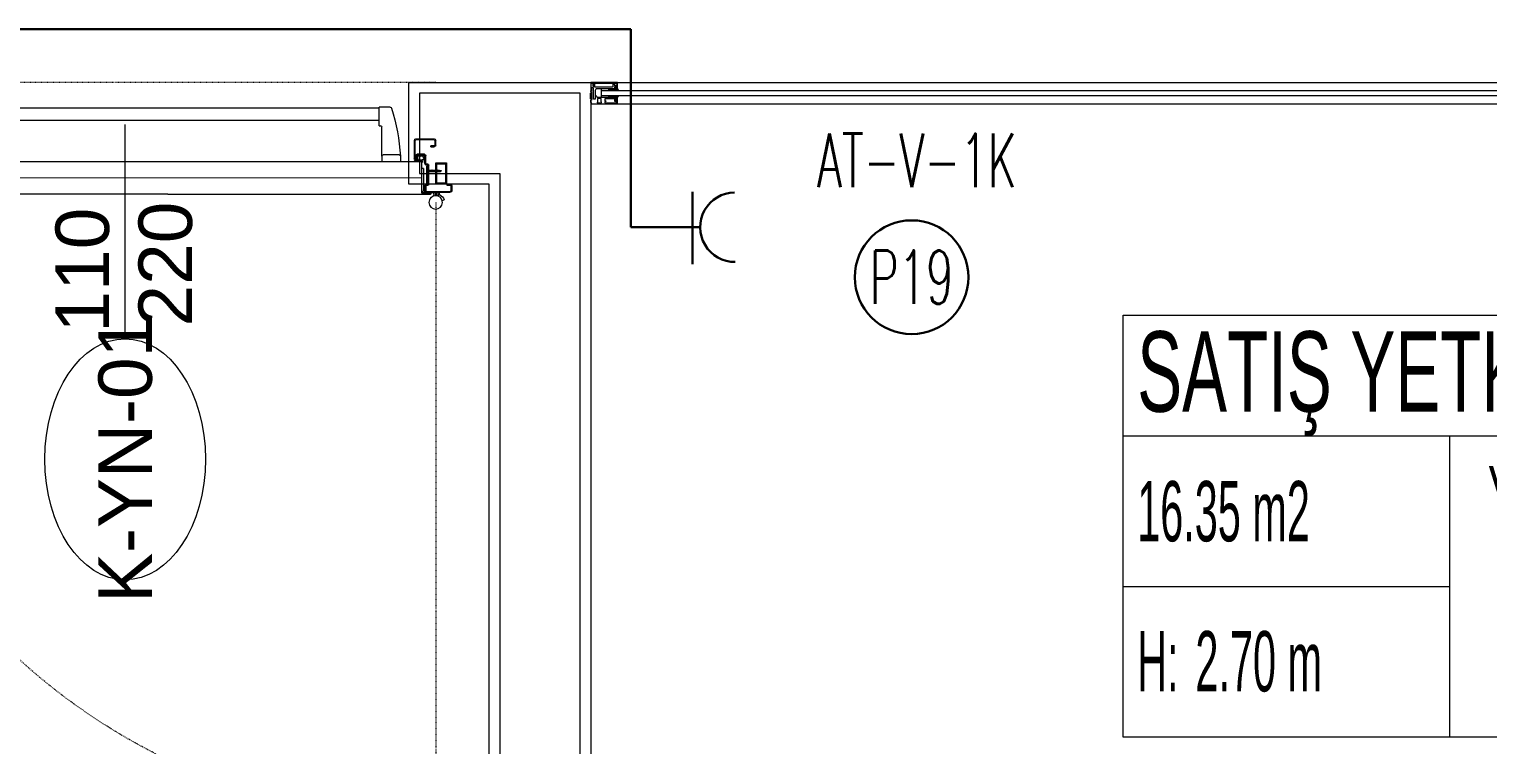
# Model space of a CAD drawing. Extents: x -1439 to 34962, y -872 to 8330.
# Drawn here: x 17512.9 to 17785.3, y 635.9 to 769.4 of the extents above; entities that cross this region are included whole.
import ezdxf
from ezdxf.enums import TextEntityAlignment as Align

# ---------------------------------------------------------------- set-up
doc = ezdxf.new("R2010")
doc.units = 0
doc.linetypes.add('DOT2', pattern=[0.125, 0, -0.125])
doc.layers.get('0').update_dxf_attribs({"color": 9, "lineweight": 9})
for name, color, linetype, lineweight in [('0 @ 1', 9, 'Continuous', 9), ('00', 9, 'Continuous', 9), ('06D', 9, 'Continuous', 9), ('07', 9, 'Continuous', 9), ('10', 9, 'Continuous', 9), ('14', 9, 'Continuous', 9), ('15', 9, 'Continuous', 9), ('21_MAHAL', 9, 'Continuous', 9), ('22', 8, 'Continuous', 9), ('E-KABLO', 7, 'Continuous', 30), ('E-PRİZ', 7, 'Continuous', 30), ('E-YAZI', 7, 'Continuous', 30)]:
    doc.layers.add(name, color=color, linetype=linetype, lineweight=lineweight)
doc.styles.add('Arial', font='arial.ttf', dxfattribs={"height": 2.5})
doc.styles.add('E-YAZI', font='txttw.shx')
doc.styles.add('MuuM_TEXT-STANDART', font='ARIALN.TTF')
pattern_1 = [(225, (-604.72494, -2171.82614), (-0.0883883476, 0.0883883476), []), (135, (-604.72494, -2171.82614), (0.0883883476, 0.0883883476), [])]

# ---------------------------------------------------------------- blocks, each defined once
blk = doc.blocks.new('p-yng-01')
at = {"ltscale": 2}
for p, q in [((10.49, 12.39), (12.53, 12.39)), ((12.53, 8.93), (12.53, 12.39)), ((12.53, 12.21), (107.47, 12.21)), ((12.04, 3.24), (12.04, 8.69)), ((12.53, 8.93), (12.28, 8.93)), ((12.53, 9.87), (107.47, 9.87)), ((8.57, 3.24), (8.57, 2.19)), ((8.82, 3.49), (11.79, 3.49)), ((12.04, 3.24), (12.04, 2.19))]:
    blk.add_line(p, q, dxfattribs=at)
at = {"linetype": 'Continuous'}
for p, q in [((2, 5.3), (2, 6.17)), ((2.18, 6.17), (2.18, 5.3)), ((5.68, 6.48), (2.31, 6.48)), ((2.31, 6.3), (5.68, 6.3)), ((5.81, 2.77), (5.81, 6.17)), ((5.99, 2.77), (5.99, 6.17)), ((2.31, 5.17), (2.9, 5.17)), ((2.9, 4.99), (2.31, 4.99)), ((2.9, 4.99), (2.9, 5.17)), ((3.82, 1.85), (3.82, 3.29)), ((4, 1.85), (4, 3.29)), ((4.01, 2.75), (4.08, 2.85)), ((4.04, 3.31), (4.18, 3.39)), ((4.12, 3.59), (5.45, 3.59)), ((5.45, 3.41), (4.12, 3.41)), ((4.12, 2.8), (4.29, 2.91)), ((4.29, 2.92), (4.36, 3.22)), ((4.47, 3.41), (5.1, 3.41)), ((5.33, 2.76), (5.34, 3.2)), ((5.35, 3.4), (5.56, 3.32)), ((5.45, 3.23), (5.45, 3.23)), ((5.55, 3.27), (5.46, 3.27)), ((5.58, 3.24), (5.46, 2.85)), ((5.75, 3.19), (5.63, 2.79)), ((1, 0.54), (0.95, 0.49)), ((1, 0.54), (0.95, 0.49)), ((1, 0.44), (0.95, 0.49)), ((1, 0.44), (0.95, 0.49)), ((1.12, 0.58), (1, 0.54)), ((1.12, 0.58), (1, 0.54)), ((1, 0.44), (1.12, 0.4)), ((1, 0.44), (1.12, 0.4)), ((1.11, 0.4), (1.18, 0.4)), ((1.11, 0.4), (1.18, 0.4)), ((3.27, 0.58), (1.12, 0.58)), ((1.12, 0.58), (1.12, 0.4)), ((3.27, 0.58), (1.12, 0.58)), ((1.12, 0.58), (1.12, 0.4)), ((3.16, 0.4), (1.12, 0.4)), ((3.16, 0.4), (1.12, 0.4)), ((1.14, 0.33), (1.33, 0.66)), ((1.14, 0.33), (1.33, 0.66)), ((1.14, 0.33), (1.16, 0.4)), ((1.14, 0.33), (1.16, 0.4)), ((1.15, 0.32), (1.34, 0.65)), ((1.15, 0.32), (1.34, 0.65)), ((1.2, 0.4), (1.27, 0.4)), ((1.2, 0.4), (1.27, 0.4)), ((1.29, 0.58), (1.21, 0.58)), ((1.29, 0.58), (1.21, 0.58)), ((1.23, 0.33), (1.42, 0.66)), ((1.23, 0.33), (1.42, 0.66)), ((1.23, 0.33), (1.25, 0.4)), ((1.23, 0.33), (1.25, 0.4)), ((1.24, 0.32), (1.43, 0.65)), ((1.24, 0.32), (1.43, 0.65)), ((1.29, 0.4), (1.36, 0.4)), ((1.29, 0.4), (1.36, 0.4)), ((1.38, 0.58), (1.3, 0.58)), ((1.38, 0.58), (1.3, 0.58)), ((1.31, 0.58), (1.32, 0.61)), ((1.31, 0.58), (1.32, 0.61)), ((1.32, 0.33), (1.51, 0.66)), ((1.32, 0.33), (1.51, 0.66)), ((1.32, 0.33), (1.34, 0.4)), ((1.32, 0.33), (1.34, 0.4)), ((1.33, 0.32), (1.52, 0.65)), ((1.33, 0.32), (1.52, 0.65)), ((1.38, 0.4), (1.45, 0.4)), ((1.38, 0.4), (1.45, 0.4)), ((1.47, 0.58), (1.39, 0.58)), ((1.47, 0.58), (1.39, 0.58)), ((1.4, 0.58), (1.41, 0.61)), ((1.4, 0.58), (1.41, 0.61)), ((1.41, 0.33), (1.6, 0.66)), ((1.41, 0.33), (1.6, 0.66)), ((1.41, 0.33), (1.6, 0.66)), ((1.41, 0.33), (1.6, 0.66)), ((1.41, 0.33), (1.43, 0.4)), ((1.41, 0.33), (1.43, 0.4)), ((1.41, 0.33), (1.43, 0.4)), ((1.41, 0.33), (1.43, 0.4)), ((1.42, 0.32), (1.61, 0.65)), ((1.42, 0.32), (1.61, 0.65)), ((1.42, 0.32), (1.61, 0.65)), ((1.42, 0.32), (1.61, 0.65)), ((1.47, 0.4), (1.54, 0.4)), ((1.47, 0.4), (1.54, 0.4)), ((1.47, 0.4), (1.54, 0.4)), ((1.47, 0.4), (1.54, 0.4)), ((1.56, 0.58), (1.48, 0.58)), ((1.56, 0.58), (1.48, 0.58)), ((1.49, 0.58), (1.5, 0.61)), ((1.49, 0.58), (1.5, 0.61)), ((1.5, 0.33), (1.69, 0.66)), ((1.5, 0.33), (1.69, 0.66)), ((1.5, 0.33), (1.52, 0.4)), ((1.5, 0.33), (1.52, 0.4)), ((1.51, 0.32), (1.7, 0.65)), ((1.51, 0.32), (1.7, 0.65)), ((1.56, 0.4), (1.63, 0.4)), ((1.56, 0.4), (1.63, 0.4)), ((1.65, 0.58), (1.57, 0.58)), ((1.65, 0.58), (1.57, 0.58)), ((1.58, 0.58), (1.59, 0.61)), ((1.58, 0.58), (1.59, 0.61)), ((1.58, 0.58), (1.59, 0.61)), ((1.58, 0.58), (1.59, 0.61)), ((1.59, 0.33), (1.78, 0.66)), ((1.59, 0.33), (1.78, 0.66)), ((1.59, 0.33), (1.61, 0.4)), ((1.59, 0.33), (1.61, 0.4)), ((1.6, 0.32), (1.79, 0.65)), ((1.6, 0.32), (1.79, 0.65)), ((1.65, 0.4), (1.72, 0.4)), ((1.65, 0.4), (1.72, 0.4)), ((1.74, 0.58), (1.66, 0.58)), ((1.74, 0.58), (1.66, 0.58)), ((1.67, 0.58), (1.68, 0.61)), ((1.67, 0.58), (1.68, 0.61)), ((1.68, 0.33), (1.87, 0.66)), ((1.68, 0.33), (1.87, 0.66)), ((1.68, 0.33), (1.7, 0.4)), ((1.68, 0.33), (1.7, 0.4)), ((1.69, 0.32), (1.88, 0.65)), ((1.69, 0.32), (1.88, 0.65)), ((1.74, 0.4), (1.81, 0.4)), ((1.74, 0.4), (1.81, 0.4)), ((1.83, 0.58), (1.75, 0.58)), ((1.83, 0.58), (1.75, 0.58)), ((1.76, 0.58), (1.77, 0.61)), ((1.76, 0.58), (1.77, 0.61)), ((1.77, 0.33), (1.96, 0.66)), ((1.77, 0.33), (1.96, 0.66)), ((1.77, 0.33), (1.79, 0.4)), ((1.77, 0.33), (1.79, 0.4)), ((1.78, 0.32), (1.97, 0.65)), ((1.78, 0.32), (1.97, 0.65)), ((1.83, 0.4), (1.9, 0.4)), ((1.83, 0.4), (1.9, 0.4)), ((1.92, 0.58), (1.84, 0.58)), ((1.92, 0.58), (1.84, 0.58)), ((1.85, 0.58), (1.86, 0.61)), ((1.85, 0.58), (1.86, 0.61)), ((1.86, 0.33), (2.05, 0.66)), ((1.86, 0.33), (2.05, 0.66)), ((1.86, 0.33), (1.88, 0.4)), ((1.86, 0.33), (1.88, 0.4)), ((1.87, 0.32), (2.06, 0.65)), ((1.87, 0.32), (2.06, 0.65)), ((1.92, 0.4), (1.99, 0.4)), ((1.92, 0.4), (1.99, 0.4)), ((2.01, 0.58), (1.93, 0.58)), ((2.01, 0.58), (1.93, 0.58)), ((1.94, 0.58), (1.95, 0.61)), ((1.94, 0.58), (1.95, 0.61)), ((1.95, 0.33), (2.14, 0.66)), ((1.95, 0.33), (2.14, 0.66)), ((1.95, 0.33), (1.97, 0.4)), ((1.95, 0.33), (1.97, 0.4)), ((1.96, 0.32), (2.15, 0.65)), ((1.96, 0.32), (2.15, 0.65)), ((2, -2), (2, 0.69)), ((2.01, 0.4), (2.08, 0.4)), ((2.01, 0.4), (2.08, 0.4)), ((2.1, 0.58), (2.02, 0.58)), ((2.1, 0.58), (2.02, 0.58)), ((2.03, 0.58), (2.04, 0.61)), ((2.03, 0.58), (2.04, 0.61)), ((2.04, 0.33), (2.23, 0.66)), ((2.04, 0.33), (2.23, 0.66)), ((2.04, 0.33), (2.06, 0.4)), ((2.04, 0.33), (2.06, 0.4)), ((2.05, 0.32), (2.24, 0.65)), ((2.05, 0.32), (2.24, 0.65)), ((2.1, 0.4), (2.17, 0.4)), ((2.1, 0.4), (2.17, 0.4)), ((2.19, 0.58), (2.11, 0.58)), ((2.19, 0.58), (2.11, 0.58)), ((2.12, 0.58), (2.13, 0.61)), ((2.12, 0.58), (2.13, 0.61)), ((2.13, 0.33), (2.32, 0.66)), ((2.13, 0.33), (2.32, 0.66)), ((2.13, 0.33), (2.15, 0.4)), ((2.13, 0.33), (2.15, 0.4)), ((2.14, 0.32), (2.33, 0.65)), ((2.14, 0.32), (2.33, 0.65)), ((2.19, 0.4), (2.26, 0.4)), ((2.19, 0.4), (2.26, 0.4)), ((2.28, 0.58), (2.2, 0.58)), ((2.28, 0.58), (2.2, 0.58)), ((2.21, 0.58), (2.22, 0.61)), ((2.21, 0.58), (2.22, 0.61)), ((2.22, 0.33), (2.41, 0.66)), ((2.22, 0.33), (2.41, 0.66)), ((2.22, 0.33), (2.24, 0.4)), ((2.22, 0.33), (2.24, 0.4)), ((2.23, 0.32), (2.42, 0.65)), ((2.23, 0.32), (2.42, 0.65)), ((2.28, 0.4), (2.35, 0.4)), ((2.28, 0.4), (2.35, 0.4)), ((2.37, 0.58), (2.29, 0.58)), ((2.37, 0.58), (2.29, 0.58)), ((2.3, 0.58), (2.31, 0.61)), ((2.3, 0.58), (2.31, 0.61)), ((2.31, 0.33), (2.5, 0.66)), ((2.31, 0.33), (2.5, 0.66)), ((2.31, 0.33), (2.33, 0.4)), ((2.31, 0.33), (2.33, 0.4)), ((2.32, 0.32), (2.51, 0.65)), ((2.32, 0.32), (2.51, 0.65)), ((2.37, 0.4), (2.44, 0.4)), ((2.37, 0.4), (2.44, 0.4)), ((2.46, 0.58), (2.38, 0.58)), ((2.46, 0.58), (2.38, 0.58)), ((2.39, 0.58), (2.4, 0.61)), ((2.39, 0.58), (2.4, 0.61)), ((2.4, 0.33), (2.59, 0.66)), ((2.4, 0.33), (2.59, 0.66)), ((2.4, 0.33), (2.59, 0.66)), ((2.4, 0.33), (2.59, 0.66)), ((2.4, 0.33), (2.42, 0.4)), ((2.4, 0.33), (2.42, 0.4)), ((2.4, 0.33), (2.42, 0.4)), ((2.4, 0.33), (2.42, 0.4)), ((2.41, 0.32), (2.6, 0.65)), ((2.41, 0.32), (2.6, 0.65)), ((2.41, 0.32), (2.6, 0.65)), ((2.41, 0.32), (2.6, 0.65)), ((2.46, 0.4), (2.53, 0.4)), ((2.46, 0.4), (2.56, 0.4)), ((2.46, 0.4), (2.53, 0.4)), ((2.46, 0.4), (2.56, 0.4)), ((2.55, 0.58), (2.47, 0.58)), ((2.55, 0.58), (2.47, 0.58)), ((2.48, 0.58), (2.49, 0.61)), ((2.48, 0.58), (2.49, 0.61)), ((2.49, 0.33), (2.68, 0.66)), ((2.49, 0.33), (2.68, 0.66)), ((2.49, 0.33), (2.51, 0.4)), ((2.49, 0.33), (2.51, 0.4)), ((2.5, 0.32), (2.69, 0.65)), ((2.5, 0.32), (2.69, 0.65)), ((2.55, 0.4), (2.62, 0.4)), ((2.55, 0.4), (2.62, 0.4)), ((2.64, 0.58), (2.56, 0.58)), ((2.6, 0.58), (2.56, 0.58)), ((2.64, 0.58), (2.56, 0.58)), ((2.6, 0.58), (2.56, 0.58)), ((2.6, 0.4), (2.56, 0.4)), ((2.6, 0.4), (2.56, 0.4)), ((2.57, 0.58), (2.58, 0.61)), ((2.57, 0.58), (2.58, 0.61)), ((2.57, 0.58), (2.58, 0.61)), ((2.57, 0.58), (2.58, 0.61)), ((2.58, 0.33), (2.77, 0.66)), ((2.58, 0.33), (2.77, 0.66)), ((2.58, 0.33), (2.6, 0.4)), ((2.58, 0.33), (2.6, 0.4)), ((2.59, 0.32), (2.78, 0.65)), ((2.59, 0.32), (2.78, 0.65)), ((2.64, 0.4), (2.71, 0.4)), ((2.73, 0.58), (2.65, 0.58)), ((2.66, 0.58), (2.67, 0.61)), ((2.67, 0.33), (2.86, 0.66)), ((2.67, 0.33), (2.69, 0.4)), ((2.68, 0.32), (2.87, 0.65)), ((2.73, 0.4), (2.8, 0.4)), ((2.82, 0.58), (2.74, 0.58)), ((2.75, 0.58), (2.76, 0.61)), ((2.76, 0.33), (2.95, 0.66)), ((2.76, 0.33), (2.78, 0.4)), ((2.77, 0.32), (2.96, 0.65)), ((2.82, 0.4), (2.89, 0.4)), ((2.91, 0.58), (2.83, 0.58)), ((2.84, 0.58), (2.85, 0.61)), ((2.85, 0.33), (3.04, 0.66)), ((2.85, 0.33), (2.87, 0.4)), ((2.86, 0.32), (3.05, 0.65)), ((2.91, 0.4), (2.98, 0.4)), ((3, 0.58), (2.92, 0.58)), ((2.93, 0.58), (2.94, 0.61)), ((2.94, 0.33), (3.13, 0.66)), ((2.94, 0.33), (2.96, 0.4)), ((2.95, 0.32), (3.14, 0.65)), ((3, 0.4), (3.07, 0.4)), ((3.09, 0.58), (3.01, 0.58)), ((3.02, 0.58), (3.03, 0.61)), ((3.03, 0.33), (3.22, 0.66)), ((3.03, 0.33), (3.05, 0.4)), ((3.04, 0.32), (3.23, 0.65)), ((3.09, 0.4), (3.16, 0.4)), ((3.18, 0.58), (3.1, 0.58)), ((3.11, 0.58), (3.12, 0.61)), ((3.12, 0.33), (3.31, 0.66)), ((3.12, 0.33), (3.14, 0.4)), ((3.13, 0.32), (3.32, 0.65)), ((3.18, 0.4), (3.25, 0.4)), ((3.27, 0.58), (3.19, 0.58)), ((3.2, 0.58), (3.21, 0.61)), ((3.21, 0.33), (3.4, 0.66)), ((3.21, 0.33), (3.23, 0.4)), ((3.22, 0.32), (3.41, 0.65)), ((3.27, 0.4), (3.34, 0.4)), ((3.36, 0.58), (3.28, 0.58)), ((3.29, 0.58), (3.3, 0.61)), ((3.3, -1.95), (3.3, 1.56)), ((3.3, 0.33), (3.49, 0.66)), ((3.3, 0.33), (3.32, 0.4)), ((3.31, 0.32), (3.5, 0.65)), ((3.36, 0.4), (3.43, 0.4)), ((3.45, 0.58), (3.37, 0.58)), ((3.38, 0.58), (3.39, 0.61)), ((3.39, 0.33), (3.58, 0.66)), ((3.39, 0.33), (3.41, 0.4)), ((3.4, 0.32), (3.59, 0.65)), ((3.45, 0.4), (3.55, 0.4)), ((3.54, 0.58), (3.46, 0.58)), ((3.47, 0.58), (3.48, 0.61)), ((3.48, -1.98), (3.48, 1.56)), ((3.68, 1.45), (3.48, 1.45)), ((3.59, 0.58), (3.55, 0.58)), ((3.59, 0.4), (3.55, 0.4)), ((3.56, 0.58), (3.57, 0.61)), ((3.59, 1.63), (3.62, 1.62)), ((3.65, 0.74), (3.59, 0.58)), ((3.65, 0.24), (3.59, 0.4)), ((3.68, 0.52), (3.64, 0.52)), ((3.68, 0.46), (3.64, 0.46)), ((3.7, 1.78), (3.67, 1.79)), ((3.68, -1.86), (3.68, 1.45)), ((3.68, 0.52), (3.68, 0.73)), ((3.68, 0.46), (3.68, 0.24)), ((4.3, 0.93), (4.59, 0.93)), ((4.3, 0.93), (4.3, -3.06)), ((4.65, 2.36), (4.41, 2.2)), ((4.46, 2.12), (4.83, 2.36)), ((4.59, -3.61), (4.59, 2.09)), ((4.69, 2.19), (52, 2.19)), ((5.77, 2.42), (5.98, 2.25)), ((5.78, 2.53), (6.04, 2.33)), ((52, 2.19), (115.31, 2.19)), ((-0.99, -2.3), (-0.99, -3.2)), ((-0.81, -2.3), (-0.81, -3.2)), ((-0.1, -2.18), (-0.69, -2.18)), ((-0.1, -2), (-0.1, -2.18)), ((3.3, -2.18), (3.3, -1.95)), ((3.3, -1.95), (3.3, -1.98)), ((3.3, -1.95), (3.3, -1.98)), ((3.48, -1.86), (3.68, -1.86)), ((3.59, -2.04), (3.62, -2.03)), ((3.7, -2.19), (3.67, -2.2)), ((3.82, -2.26), (3.82, -3.2)), ((4, -2.26), (4, -3.2)), ((3.7, -3.32), (-0.69, -3.32)), ((3.7, -3.5), (-0.69, -3.5)), ((0.79, -5.03), (0.44, -4.92)), ((1.23, -3.95), (1.3, -3.6)), ((1.3, -3.6), (1.59, -3.67)), ((1.59, -3.67), (1.49, -4.14)), ((1.59, -3.5), (1.59, -4.06)), ((1.89, -3.5), (1.89, -4.13)), ((2.84, -4.45), (2.42, -4.08)), ((2.7, -3.56), (2.62, -3.56)), ((4.4, -3.56), (2.7, -3.56)), ((2.9, -3.66), (2.9, -3.76)), ((2.9, -3.66), (4.54, -3.66)), ((52, -3.86), (3, -3.86)), ((4.1, -3.26), (4, -3.26)), ((4.4, -3.66), (4.4, -3.56)), ((52, -3.86), (117.3, -3.86))]:
    blk.add_line(p, q, dxfattribs=at)
at = {"linetype": 'DOT2'}
blk.add_line((2, -5.39), (2, -120.81), dxfattribs=at)
blk.add_lwpolyline([(2, 17), (118, 17)], dxfattribs=at)
at = {"linetype": 'Continuous'}
for points in [[(2, -2), (2, 2), (0, 2), (0, -2)], [(1.8, -1.8), (1.8, 1.8), (0.2, 1.8), (0.2, -1.8)]]:
    blk.add_lwpolyline(points, close=True, dxfattribs=at)
blk.add_lwpolyline([(-0.69, -2), (-0.1, -2)], dxfattribs=at)
at = {"ltscale": 0.29}
blk.add_lwpolyline([(4.69, -0.83), (115.31, -0.84)], dxfattribs=at)
at = {"linetype": 'Continuous'}
blk.add_circle((2, -5.39), 1.26, dxfattribs=at)
at = {"ltscale": 2}
for centre, radius, start, end in [((45.73, 0.95), 37.22, 162.3802, 176.4723), ((10.49, 12.15), 0.247, 90, 162.3802), ((12.28, 8.69), 0.247, 90, 180), ((8.82, 3.24), 0.247, 90, 180), ((11.79, 3.24), 0.247, 0, 90)]:
    blk.add_arc(centre, radius, start, end, dxfattribs=at)
at = {"linetype": 'Continuous'}
for centre, radius, start, end in [((2.31, 6.17), 0.309, 90, 180), ((2.31, 6.17), 0.13, 90, 180), ((5.68, 6.17), 0.309, 0, 90), ((5.68, 6.17), 0.309, 0, 90), ((5.68, 6.17), 0.13, 0, 90), ((5.68, 6.17), 0.13, 0, 90), ((2.31, 5.3), 0.309, 180, 270), ((2.31, 5.3), 0.13, 180, 270), ((4.12, 3.29), 0.299, 90, 180), ((4.12, 3.29), 0.12, 90, 180), ((4.03, 3.12), 0.0312, 100.8786, 243.4258), ((4.1, 2.71), 0.0959, 154.0369, 249.2134), ((4.1, 3.22), 0.157, 239.3013, 259.1148), ((4.13, 2.86), 0.133, 128.8627, 148.8778), ((4.03, 2.92), 0.0132, 148.8705, 187.3774), ((4.04, 2.92), 0.0264, 187.3783, 268.9641), ((4.06, 3.29), 0.0235, 121.8829, 242.3954), ((4.04, 3.23), 0.0871, 263.7597, 337.0285), ((4.05, 2.85), 0.049, 80.765, 103.2427), ((3.68, 2.57), 0.784, 57.2254, 62.3935), ((4.01, 3.04), 0.0905, 294.1976, 348.1638), ((4.06, 2.87), 0.0282, 333.7959, 80.7687), ((4.06, 3.03), 0.0377, 348.1661, 79.1104), ((4.09, 3.21), 0.0282, 337.0285, 57.2131), ((4.16, 2.77), 0.0479, 134.0198, 235.7455), ((4.92, 4.02), 1.51, 238.7149, 261.6894), ((4.25, 3.27), 0.141, 80.0177, 120.3968), ((4.77, 6.23), 2.87, 260.017, 279.9465), ((4.27, 2.93), 0.0188, 312.4272, 347.199), ((4.39, 3.22), 0.0358, 79.2474, 167.2037), ((4.83, 5.51), 2.3, 259.2417, 281.0784), ((5.29, 3.26), 0.153, 69.1739, 99.9465), ((5.28, 3.2), 0.0575, 359.4411, 101.073), ((5.74, 2.77), 0.403, 181.2939, 201.9637), ((5.46, 3.25), 0.0235, 90.7292, 220.5483), ((5.72, 2.77), 0.274, 162.8619, 0), ((5.45, 3.28), 0.309, 342.8599, 90), ((5.45, 3.28), 0.13, 342.8582, 90), ((5.32, 3.1), 0.183, 14.7185, 46.0603), ((6.28, 2.82), 0.796, 175.9723, 187.9232), ((5.59, 2.86), 0.108, 139.809, 171.2848), ((5.12, 3), 0.405, 353.3622, 21.0615), ((5.47, 2.96), 0.0518, 319.8052, 349.7927), ((5.55, 3.3), 0.0223, 269.4232, 71.2563), ((5.72, 2.77), 0.0948, 162.8632, 0), ((0.94, 0.72), 0.235, 274.361, 322.1025), ((0.94, 0.72), 0.235, 274.361, 322.1025), ((0.94, 0.25), 0.235, 37.8975, 85.639), ((0.94, 0.25), 0.235, 37.8975, 85.639), ((1.15, 0.33), 0.00583, 150.3204, 330.3204), ((1.15, 0.33), 0.00583, 150.3204, 330.3204), ((1.24, 0.33), 0.00583, 150.3204, 330.3204), ((1.24, 0.33), 0.00583, 150.3204, 330.3204), ((1.33, 0.33), 0.00583, 150.3204, 330.3204), ((1.33, 0.33), 0.00583, 150.3204, 330.3204), ((1.34, 0.66), 0.00583, 330.3204, 150.3204), ((1.34, 0.66), 0.00583, 330.3204, 150.3204), ((1.42, 0.33), 0.00583, 150.3204, 330.3204), ((1.42, 0.33), 0.00583, 150.3204, 330.3204), ((1.42, 0.33), 0.00583, 150.3204, 330.3204), ((1.42, 0.33), 0.00583, 150.3204, 330.3204), ((1.43, 0.66), 0.00583, 330.3204, 150.3204), ((1.43, 0.66), 0.00583, 330.3204, 150.3204), ((1.51, 0.33), 0.00583, 150.3204, 330.3204), ((1.51, 0.33), 0.00583, 150.3204, 330.3204), ((1.51, 0.33), 0.00583, 150.3204, 330.3204), ((1.51, 0.33), 0.00583, 150.3204, 330.3204), ((1.52, 0.66), 0.00583, 330.3204, 150.3204), ((1.52, 0.66), 0.00583, 330.3204, 150.3204), ((1.6, 0.33), 0.00583, 150.3204, 330.3204), ((1.6, 0.33), 0.00583, 150.3204, 330.3204), ((1.61, 0.66), 0.00583, 330.3204, 150.3204), ((1.61, 0.66), 0.00583, 330.3204, 150.3204), ((1.61, 0.66), 0.00583, 330.3204, 150.3204), ((1.61, 0.66), 0.00583, 330.3204, 150.3204), ((1.69, 0.33), 0.00583, 150.3204, 330.3204), ((1.69, 0.33), 0.00583, 150.3204, 330.3204), ((1.7, 0.66), 0.00583, 330.3204, 150.3204), ((1.7, 0.66), 0.00583, 330.3204, 150.3204), ((1.78, 0.33), 0.00583, 150.3204, 330.3204), ((1.78, 0.33), 0.00583, 150.3204, 330.3204), ((1.79, 0.66), 0.00583, 330.3204, 150.3204), ((1.79, 0.66), 0.00583, 330.3204, 150.3204), ((1.87, 0.33), 0.00583, 150.3204, 330.3204), ((1.87, 0.33), 0.00583, 150.3204, 330.3204), ((1.88, 0.66), 0.00583, 330.3204, 150.3204), ((1.88, 0.66), 0.00583, 330.3204, 150.3204), ((1.96, 0.33), 0.00583, 150.3204, 330.3204), ((1.96, 0.33), 0.00583, 150.3204, 330.3204), ((1.97, 0.66), 0.00583, 330.3204, 150.3204), ((1.97, 0.66), 0.00583, 330.3204, 150.3204), ((2.05, 0.33), 0.00583, 150.3204, 330.3204), ((2.05, 0.33), 0.00583, 150.3204, 330.3204), ((2.06, 0.66), 0.00583, 330.3204, 150.3204), ((2.06, 0.66), 0.00583, 330.3204, 150.3204), ((2.14, 0.33), 0.00583, 150.3204, 330.3204), ((2.14, 0.33), 0.00583, 150.3204, 330.3204), ((2.15, 0.66), 0.00583, 330.3204, 150.3204), ((2.15, 0.66), 0.00583, 330.3204, 150.3204), ((2.23, 0.33), 0.00583, 150.3204, 330.3204), ((2.23, 0.33), 0.00583, 150.3204, 330.3204), ((2.24, 0.66), 0.00583, 330.3204, 150.3204), ((2.24, 0.66), 0.00583, 330.3204, 150.3204), ((2.32, 0.33), 0.00583, 150.3204, 330.3204), ((2.32, 0.33), 0.00583, 150.3204, 330.3204), ((2.33, 0.66), 0.00583, 330.3204, 150.3204), ((2.33, 0.66), 0.00583, 330.3204, 150.3204), ((2.41, 0.33), 0.00583, 150.3204, 330.3204), ((2.41, 0.33), 0.00583, 150.3204, 330.3204), ((2.41, 0.33), 0.00583, 150.3204, 330.3204), ((2.41, 0.33), 0.00583, 150.3204, 330.3204), ((2.42, 0.66), 0.00583, 330.3204, 150.3204), ((2.42, 0.66), 0.00583, 330.3204, 150.3204), ((2.5, 0.33), 0.00583, 150.3204, 330.3204), ((2.5, 0.33), 0.00583, 150.3204, 330.3204), ((2.51, 0.66), 0.00583, 330.3204, 150.3204), ((2.51, 0.66), 0.00583, 330.3204, 150.3204), ((2.59, 0.33), 0.00583, 150.3204, 330.3204), ((2.59, 0.33), 0.00583, 150.3204, 330.3204), ((2.6, 0.66), 0.00583, 330.3204, 150.3204), ((2.6, 0.66), 0.00583, 330.3204, 150.3204), ((2.6, 0.66), 0.00583, 330.3204, 150.3204), ((2.6, 0.66), 0.00583, 330.3204, 150.3204), ((2.68, 0.33), 0.00583, 150.3204, 330.3204), ((2.69, 0.66), 0.00583, 330.3204, 150.3204), ((2.77, 0.33), 0.00583, 150.3204, 330.3204), ((2.78, 0.66), 0.00583, 330.3204, 150.3204), ((2.86, 0.33), 0.00583, 150.3204, 330.3204), ((2.87, 0.66), 0.00583, 330.3204, 150.3204), ((2.95, 0.33), 0.00583, 150.3204, 330.3204), ((2.96, 0.66), 0.00583, 330.3204, 150.3204), ((3.04, 0.33), 0.00583, 150.3204, 330.3204), ((3.05, 0.66), 0.00583, 330.3204, 150.3204), ((3.13, 0.33), 0.00583, 150.3204, 330.3204), ((3.14, 0.66), 0.00583, 330.3204, 150.3204), ((3.22, 0.33), 0.00583, 150.3204, 330.3204), ((3.23, 0.66), 0.00583, 330.3204, 150.3204), ((3.56, 1.56), 0.259, 63.211, 180), ((3.31, 0.33), 0.00583, 150.3204, 330.3204), ((3.32, 0.66), 0.00583, 330.3204, 150.3204), ((3.4, 0.33), 0.00583, 150.3204, 330.3204), ((3.41, 0.66), 0.00583, 330.3204, 150.3204), ((3.56, 1.56), 0.0798, 63.202, 180), ((3.5, 0.66), 0.00583, 330.3204, 150.3204), ((3.59, 0.66), 0.00583, 330.3204, 150.3204), ((3.64, 0.49), 0.0291, 90, 270), ((3.74, 1.85), 0.259, 243.215, 0), ((3.66, 0.73), 0.015, 0, 150.0864), ((3.66, 0.24), 0.015, 209.9136, 0), ((3.74, 1.85), 0.0798, 243.2115, 0), ((5.9, 6.49), 4.28, 244.6875, 253.0507), ((4.44, 2.16), 0.0479, 122.6999, 302.6999), ((4.69, 2.09), 0.0998, 90, 180), ((4.64, 2.37), 0.0192, 302.623, 73.0521), ((5.05, 4.91), 2.41, 261.4527, 275.8288), ((4.85, 2.33), 0.0383, 85.2104, 122.7022), ((5.09, 5.19), 2.83, 265.2016, 282.9973), ((5.29, 2.59), 0.0767, 275.8292, 21.9624), ((5.7, 2.74), 0.216, 188.6789, 284.0284), ((5.74, 2.38), 0.0479, 51.8479, 102.9919), ((5.76, 2.51), 0.0288, 52.198, 104.0165), ((6.01, 2.29), 0.0479, 232.201, 52.2001), ((-0.69, -2.3), 0.299, 90, 180), ((-0.69, -2.3), 0.12, 90, 180), ((3.56, -1.97), 0.259, 181.1025, 296.789), ((3.56, -1.97), 0.0798, 183.5852, 296.798), ((3.74, -2.26), 0.259, 0, 116.785), ((3.74, -2.26), 0.0798, 0, 116.7885), ((-0.69, -3.2), 0.299, 180, 270), ((-0.69, -3.2), 0.12, 180, 270), ((2, -5.39), 1.63, 118.3166, 163.1721), ((1.2, -4.07), 0.297, 318.0259, 347.3911), ((1.39, -4.06), 0.2, 292.0474, 0), ((2.62, -3.86), 0.599, 143.1286, 207.6333), ((2.62, -3.86), 0.299, 90, 228.3987), ((3, -3.66), 0.0998, 90, 180), ((3, -3.76), 0.0998, 180, 270), ((3.7, -3.2), 0.299, 270, 0), ((3.7, -3.2), 0.12, 270, 0), ((4.1, -3.06), 0.2, 270, 0), ((4.1, -3.06), 0.499, 270, 0), ((4.54, -3.61), 0.0499, 270, 0)]:
    blk.add_arc(centre, radius, start, end, dxfattribs=at)
at = {"linetype": 'DOT2'}
blk.add_arc((2, -5.39), 115.41, 269.9997, 0.8132, dxfattribs=at)
blk = doc.blocks.new('0_doorno')
blk.add_lwpolyline([(4.5, 0), (12.5, 0)])
blk.add_ellipse((0, 0), major_axis=(-4.5, 0), ratio=0.666667)
at = {"style": 'Arial'}
blk.add_attdef('YUKSEKLIK', text='', height=2, dxfattribs=at).set_placement((5, 5.9), align=Align.TOP_LEFT)
blk.add_attdef('KAPINO', text='', height=1.4, dxfattribs=at).set_placement((-0.019, -0.035), align=Align.MIDDLE)
blk.add_attdef('GENISLIK', text='', height=2, dxfattribs=at).set_placement((5, -1.895), align=Align.BOTTOM_LEFT)
blk = doc.blocks.new('p-strahle-alüminyumdoğramaprofili')
at = {"layer": '10'}
h = blk.add_hatch(dxfattribs=at)
h.set_pattern_fill('NET', color=256, angle=315, style=0)
h.set_pattern_definition(pattern_1)
h.paths.add_polyline_path([(-4.62, 2.65), (-4.68, 2.65), (-4.72, 2.75), (-4.72, 2.8), (-4.69, 2.8), (-4.69, 2.92), (-4.98, 2.92), (-4.98, 2.8), (-4.95, 2.8), (-4.99, 2.65), (-5.08, 2.66), (-5.25, 2.28), (-5.14, 2.28), (-5.14, 2.33), (-4.98, 2.52, 0.2599), (-4.9, 2.28), (-4.66, 2.28, 0.382682)])
h.paths.add_polyline_path([(-4.86, 2.52), (-4.67, 2.52, -2.16717)], flags=16)
h = blk.add_hatch(dxfattribs=at)
h.set_pattern_fill('NET', color=256, angle=315, style=0)
h.set_pattern_definition(pattern_1)
h.paths.add_polyline_path([(-4.62, 0.88), (-4.68, 0.88), (-4.72, 0.77), (-4.72, 0.73), (-4.69, 0.73), (-4.69, 0.6), (-4.98, 0.6), (-4.98, 0.73), (-4.95, 0.73), (-4.99, 0.88), (-5.08, 0.87), (-5.25, 1.24), (-5.14, 1.24), (-5.14, 1.2), (-4.98, 1.01, -0.2599), (-4.9, 1.24), (-4.66, 1.24, -0.382682)])
h.paths.add_polyline_path([(-4.86, 1), (-4.67, 1, 2.16717)], flags=16)
h = blk.add_hatch(dxfattribs=at)
h.set_pattern_fill('NET', color=256, angle=315, style=0)
h.set_pattern_definition([(225, (-608.45214, -2173.53612), (-0.0883883476, 0.0883883476), []), (135, (-608.45214, -2173.53612), (0.0883883476, 0.0883883476), [])])
h.paths.add_polyline_path([(-3.45, 2.28), (-3.45, 2.57), (-4.49, 2.57), (-4.49, 2.28)])
h = blk.add_hatch(dxfattribs=at)
h.set_pattern_fill('NET', color=256, angle=315, style=0)
h.set_pattern_definition([(225, (-608.45214, -2180.04526), (-0.0883883476, 0.0883883476), []), (135, (-608.45214, -2180.04526), (0.0883883476, 0.0883883476), [])])
h.paths.add_polyline_path([(-3.45, 0.93), (-3.45, 1.24), (-4.49, 1.24), (-4.49, 0.93)])
h = blk.add_hatch(dxfattribs=at)
h.set_pattern_fill('NET', color=256, angle=315, style=0)
h.set_pattern_definition([(225, (-629.50454, -2177.58922), (-0.0883883476, 0.0883883476), []), (135, (-629.50454, -2177.58922), (0.0883883476, 0.0883883476), [])])
h.paths.add_polyline_path([(0, 0.68), (0, 1.75), (-0.18, 1.75), (-0.18, 0.68)])
for points in [[(-0.18, 2.74), (-0.18, 2.21), (0, 2.21), (0, 2.08), (-0.18, 2.08), (-0.18, 0.43), (0, 0.43), (0, 0), (-0.12, 0), (-0.12, -0.24), (-5.09, -0.24), (-5.09, 0.88), (-4.98, 0.88), (-4.94, 0.7), (-4.99, 0.7), (-4.99, 0.33), (-4.71, 0.33), (-4.71, 0.88), (-4.56, 0.88), (-4.52, 0.93), (-1.28, 0.93), (-1.2, 1.22), (-0.9, 1.22), (-0.9, 0.62), (-0.58, 0.62), (-0.58, 2.74)], [(-2.03, 0.78), (-1.35, 0.78), (-1.35, 0.08), (-1.28, 0.04), (-1.28, -0.04), (-2.09, -0.04), (-2.09, 0.1), (-2.03, 0.15)]]:
    blk.add_lwpolyline(points, close=True, dxfattribs=at)
for points in [[(-4.92, 3.6), (-4.92, 3.16), (-4.61, 3.16), (-4.61, 2.87), (-4.52, 2.87), (-4.62, 2.65), (-4.68, 2.65), (-4.72, 2.75), (-4.72, 2.8), (-4.69, 2.8), (-4.69, 3.05), (-4.98, 3.05), (-4.98, 2.8), (-4.95, 2.8), (-4.99, 2.65), (-5.08, 2.66), (-5.07, 3.76), (-0.11, 3.76)], [(-4.69, 2.92), (-4.98, 2.92)], [(-4.52, 2.87), (-4.49, 2.87), (-4.49, 2.26)], [(-5.08, 2.66), (-5.25, 2.28)], [(-5.09, 0.88), (-5.25, 1.24)], [(-4.98, 2.52), (-5.14, 2.33), (-5.14, 2.28)], [(-4.98, 1.01), (-5.14, 1.2), (-5.14, 1.24)], [(-4.71, 0.6), (-4.98, 0.6)], [(-2.83, 0.2), (-2.67, 0.2), (-2.67, -0.04), (-4.87, -0.04), (-4.87, 0.19), (-4.57, 0.19), (-4.57, 0.73), (-2.67, 0.73)], [(-4.49, 0.93), (-4.49, 0.93), (-4.49, 1.26)], [(-3.45, 2.26), (-3.45, 2.57)], [(-3.45, 1.26), (-3.45, 0.93)], [(-2.08, 0.93), (-2.08, 2.57)], [(-0.18, 0.68), (0, 0.68), (0, 1.75)], [(-0.18, 1.75), (0, 1.75)]]:
    blk.add_lwpolyline(points, dxfattribs=at)
for points in [[(-0.57, 3.26), (-0.57, 3.62), (-4.89, 3.62), (-4.89, 3.65, 0.561743), (-4.97, 3.66, 0.595966), (-4.92, 3.6, -2.204878)], [(-4.61, 2.87), (-4.49, 3.45, -0.833203), (-4.18, 3.44, -0.447088)], [(-4.18, 3.44), (-4.18, 2.99, 0.414214), (-4.07, 2.89), (-0.82, 2.89), (-0.82, 3.62)], [(-0.11, 3.76), (-0.11, 3.62), (-0.45, 3.62), (-0.45, 3.14, -1), (-0.66, 3.14)], [(-0.66, 3.14, -0.305404), (-0.57, 3.26, -5.773092)], [(-4.67, 2.52), (-4.86, 2.52, 1)], [(-4.67, 1), (-4.86, 1, -1)], [(-4.49, 2.57), (-1.23, 2.57, -0.414214), (-0.9, 2.25), (-0.9, 1.22)], [(-2.67, 0.73), (-2.67, 0.32), (-2.83, 0.32, 1), (-2.83, 0.2, -1)]]:
    blk.add_lwpolyline(points, format="xyb", dxfattribs=at)
for centre, radius, start, end in [((-4.73, 2.47), 0.253, 168.6676, 234.1258), ((-4.73, 1.06), 0.253, 125.8742, 191.3324), ((-4.77, 2.44), 0.125, 139.5402, 40.4598), ((-4.77, 1.08), 0.125, 319.5402, 220.4598), ((-4.84, 2.48), 0.273, 305.9738, 36.4289), ((-4.84, 1.04), 0.273, 323.5711, 54.0262)]:
    blk.add_arc(centre, radius, start, end, dxfattribs=at)
blk = doc.blocks.new('*U693')
at = {"layer": '06D'}
for points in [[(4.95, 4), (325.04, 4)], [(4.95, 0), (325.03, 0)]]:
    blk.add_lwpolyline(points, dxfattribs=at)
at = {"layer": '15'}
for points in [[(1.96, 2.5), (328.03, 2.5)], [(328.03, 1.5), (1.96, 1.5)]]:
    blk.add_lwpolyline(points, dxfattribs=at)
at = {"layer": '0 @ 1', "linetype": 'Continuous', "xscale": -1}
blk.add_blockref('p-strahle-alüminyumdoğramaprofili', (-0.12, 0.24), dxfattribs=at)
blk = doc.blocks.new('0_roomno2')
blk.add_lwpolyline([(19.375, -10.5), (0, -10.5), (0, 0), (19.375, 0)], close=True)
for points in [[(0, -3), (19.375, -3)], [(8.125, -3), (8.125, -10.5)], [(11.875, -3), (11.875, -10.5)], [(15.625, -3), (15.625, -10.5)], [(0, -6.75), (8.125, -6.75)]]:
    blk.add_lwpolyline(points)
at = {"style": 'MuuM_TEXT-STANDART', "width": 0.6}
blk.add_text('H:', height=1.5, dxfattribs=at).set_placement((0.35, -8.608), align=Align.MIDDLE_LEFT)
at = {"style": 'Arial'}
blk.add_attdef('ODANO', (0, 1.17), '', height=2, dxfattribs=at)
blk.add_attdef('MEKANADI', text='', height=2, dxfattribs=at).set_placement((0.35, -3), align=Align.BOTTOM_LEFT)
at = {"style": 'MuuM_TEXT-STANDART', "width": 0.6}
for tag, p in [('YER01', (10, -4.5)), ('TAVAN01', (13.75, -4.5)), ('DUVAR01', (17.5, -4.5)), ('YER02', (10, -6.75)), ('TAVAN02', (13.75, -6.75)), ('DUVAR02', (17.5, -6.75)), ('YER03', (10, -9)), ('TAVAN03', (13.75, -9)), ('DUVAR03', (17.5, -9))]:
    blk.add_attdef(tag, text='', height=1.5, dxfattribs=at).set_placement(p, align=Align.MIDDLE_CENTER)
for tag, p in [('M2', (0.35, -4.875)), ('TEMIZTAVANYUKSEKLIGI', (1.8, -8.608))]:
    blk.add_attdef(tag, text='', height=1.5, dxfattribs=at).set_placement(p, align=Align.MIDDLE_LEFT)
blk = doc.blocks.new('100_PRİZ')
at = {"layer": 'E-PRİZ', "color": 4}
for p, q in [((-1.223, 2.136), (1.279, 2.136)), ((0, 2.4), (0, 0))]:
    blk.add_line(p, q, dxfattribs=at)
blk.add_arc((0, 3.6), 1.2, 180.7551, 0.7551, dxfattribs=at)

msp = doc.modelspace()

# ---------------------------------------------------------------- linework, layer by layer
msp.add_line((17617.84, 759.5), (18015.84, 759.5))
at = {"layer": '00'}
msp.add_lwpolyline([(17585.84, 742.5), (17600.84, 742.5), (17600.84, 392.5), (17615.84, 392.5), (17615.84, 757.5), (17585.84, 757.5), (17585.84, 742.5), (17585.84, 742.5)], dxfattribs=at)
at = {"layer": '14'}
for points in [[(17583.84, 740.5), (17583.84, 759.5), (17617.84, 759.5), (17617.84, 394.5), (17682.84, 394.5), (17682.84, 334.5), (17757.84, 334.5), (17757.84, 316.5)], [(17383.84, 371.5), (17402.84, 371.5), (17402.84, 334.5), (17598.84, 334.5), (17598.84, 740.5), (17583.84, 740.5)]]:
    msp.add_lwpolyline(points, dxfattribs=at)
at = {"layer": 'E-KABLO', "color": 6, "ltscale": 40}
for p, q in [((17625.26, 769.44), (17259.15, 769.44)), ((17625.26, 732.49), (17625.26, 769.44))]:
    msp.add_line(p, q, dxfattribs=at)
at = {"layer": 'E-KABLO', "color": 7, "linetype": 'Continuous'}
msp.add_circle((17677.71, 723.16), 10.61, dxfattribs=at)

# ---------------------------------------------------------------- block references
at = {"linetype": 'Continuous'}
msp.add_blockref('*U693', (17617.85, 755.5), dxfattribs=at)
at = {"layer": '07', "xscale": -1}
msp.add_blockref('p-yng-01', (17590.84, 742.5), dxfattribs=at)
at = {"layer": '21_MAHAL'}
ref = msp.add_blockref('0_roomno2', (17717.21, 716.06), dxfattribs=dict(at, xscale=7.5, yscale=7.5, zscale=7.5))
ref.add_attrib('MEKANADI', 'SATIŞ YETKİLİ  O.', dxfattribs={"layer": '0', "height": 15, "style": 'Arial', "width": 0.6}).set_placement((17719.84, 693.56), align=Align.BOTTOM_LEFT)
ref.add_attrib('M2', '16.35 m2', dxfattribs={"layer": '0', "height": 11.25, "style": 'MuuM_TEXT-STANDART', "width": 0.6}).set_placement((17719.84, 679.5), align=Align.MIDDLE_LEFT)
ref.add_attrib('TEMIZTAVANYUKSEKLIGI', '2.70 m', dxfattribs={"layer": '0', "height": 11.25, "style": 'MuuM_TEXT-STANDART', "width": 0.6}).set_placement((17730.71, 651.5), align=Align.MIDDLE_LEFT)
ref.add_attrib('YER01', 'Y24', dxfattribs={"layer": '0', "height": 11.25, "style": 'MuuM_TEXT-STANDART', "width": 0.6}).set_placement((17792.21, 682.31), align=Align.MIDDLE_CENTER)
ref.add_attrib('TAVAN01', 'T05', dxfattribs={"layer": '0', "height": 11.25, "style": 'MuuM_TEXT-STANDART', "width": 0.6}).set_placement((17820.34, 682.31), align=Align.MIDDLE_CENTER)
ref.add_attrib('DUVAR01', 'D07A', dxfattribs={"layer": '0', "height": 11.25, "style": 'MuuM_TEXT-STANDART', "width": 0.6}).set_placement((17848.46, 682.31), align=Align.MIDDLE_CENTER)
ref.add_attrib('TAVAN02', 'T09', dxfattribs={"layer": '0', "height": 11.25, "style": 'MuuM_TEXT-STANDART', "width": 0.6}).set_placement((17820.34, 665.44), align=Align.MIDDLE_CENTER)
at = {"layer": '22'}
ref = msp.add_blockref('0_doorno', (17530.84, 689.18), dxfattribs=dict(at, xscale=5, yscale=5, zscale=5, rotation=89.99999999995642))
ref.add_attrib('KAPINO', 'K-YN-01', dxfattribs={"layer": '0', "height": 10, "rotation": 90, "style": 'Arial'}).set_placement((17530.84, 689.18), align=Align.MIDDLE)
ref.add_attrib('GENISLIK', '110', dxfattribs={"layer": '0', "height": 10, "rotation": 90, "style": 'Arial'}).set_placement((17530.84, 712.83), align=Align.BOTTOM_LEFT)
ref.add_attrib('YUKSEKLIK', '220', dxfattribs={"layer": '0', "height": 10, "rotation": 90, "style": 'Arial'}).set_placement((17533.34, 713.95), align=Align.TOP_LEFT)
at = {"layer": 'E-PRİZ', "xscale": 5.399999999999999, "yscale": 5.399999999999999, "zscale": 5.399999999999999, "rotation": 270}
msp.add_blockref('100_PRİZ', (17625.26, 732.49), dxfattribs=at)

# ---------------------------------------------------------------- texts
at = {"layer": 'E-KABLO', "color": 3, "linetype": 'Continuous', "style": 'E-YAZI', "width": 0.6}
msp.add_text('P19', height=10, dxfattribs=at).set_placement((17677.71, 723.16), align=Align.MIDDLE_CENTER)
at = {"layer": 'E-YAZI', "color": 3, "style": 'E-YAZI', "width": 0.6}
msp.add_text('AT-V-1K', height=10, dxfattribs=at).set_placement((17660.04, 739.95, 0))

doc.saveas('drawing.dxf')
